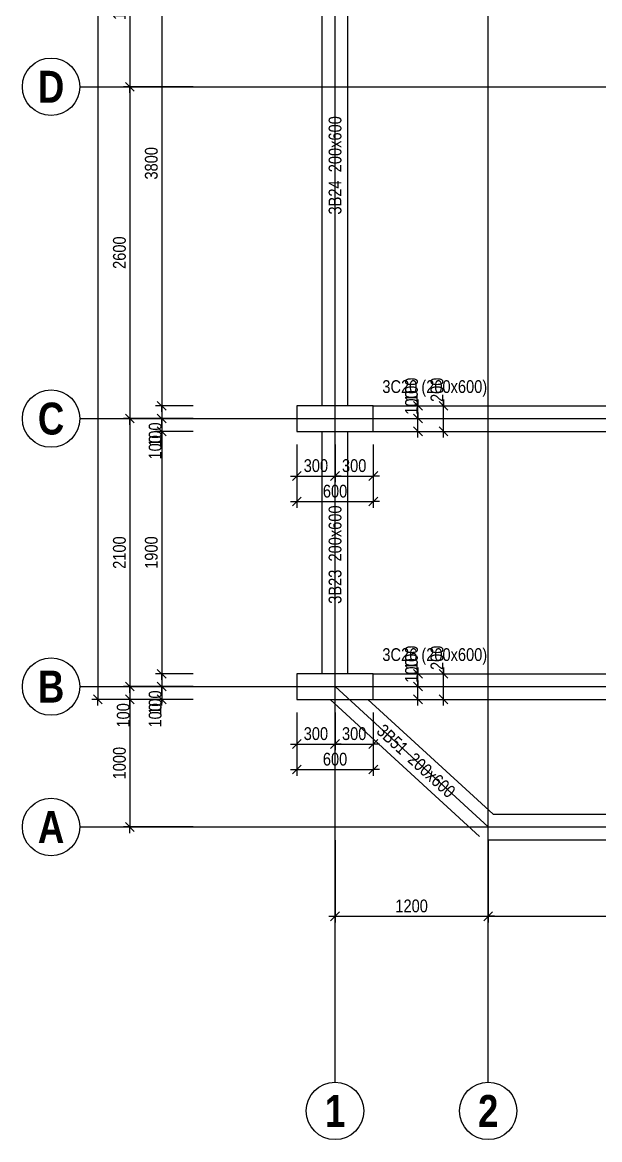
# Model space of a CAD drawing. Extents: x 0 to 206258, y -403073 to 0.
# Drawn here: x 95534 to 100058, y -38542 to -29787 of the extents above; entities that cross this region are included whole.
import ezdxf
from ezdxf.enums import TextEntityAlignment as Align
from ezdxf.lldxf.tags import DXFTag

# ---------------------------------------------------------------- set-up
doc = ezdxf.new("R2010")
doc.units = 0
doc.header["$LTSCALE"] = 1000
for name, color, linetype in [('Axis Circle(Dir 1)', 150, 'Continuous'), ('Axis Circle(Dir 2)', 150, 'Continuous'), ('Axis Label(Dir 1)', 7, 'Continuous'), ('Axis Label(Dir 2)', 7, 'Continuous'), ('Axis Line(Dir 1)', 8, 'CENTER2'), ('Axis Line(Dir 2)', 150, 'CENTER2'), ('Column Line', 7, 'Continuous'), ('Dimension Line', 5, 'Continuous')]:
    doc.layers.add(name, color=color, linetype=linetype)
for name, color, linetype, true_color in [('Beam Label', 159, 'Continuous', 0x35424f), ('Beam Line', 159, 'HIDDEN2', 0x35424f), ('Column Label', 159, 'Continuous', 0x35424f), ('Ghost Axis Line', 254, 'Continuous', 0xbebebe)]:
    doc.layers.add(name, color=color, linetype=linetype, true_color=true_color)
doc.styles.add('Axis Label(Dir 1)', font='ARIALNB.TTF', dxfattribs={"height": 250})
doc.styles.add('Axis Label(Dir 2)', font='ARIALNB.TTF', dxfattribs={"height": 250})
doc.styles.add('Beam Label', font='ARIALN.TTF', dxfattribs={"height": 100})
doc.styles.add('Column Label', font='ARIALN.TTF', dxfattribs={"height": 100})
doc.styles.add('Dimension Text', font='ARIALN.TTF', dxfattribs={"height": 100})
tags = doc.linetypes.add('CENTER2', pattern=[1.125, 0.75, -0.125, 0.125, -0.125]).pattern_tags.tags
tags[10:11] = [DXFTag(74, 4), DXFTag(75, 0), DXFTag(340, '0'), DXFTag(46, 0.0), DXFTag(50, 0.0), DXFTag(44, 0.0), DXFTag(45, 0.0)]
tags[8:9] = [DXFTag(74, 4), DXFTag(75, 0), DXFTag(340, '0'), DXFTag(46, 0.0), DXFTag(50, 0.0), DXFTag(44, 0.0), DXFTag(45, 0.0)]
tags[6:7] = [DXFTag(74, 4), DXFTag(75, 0), DXFTag(340, '0'), DXFTag(46, 0.0), DXFTag(50, 0.0), DXFTag(44, 0.0), DXFTag(45, 0.0)]
tags[4:5] = [DXFTag(74, 4), DXFTag(75, 0), DXFTag(340, '0'), DXFTag(46, 0.0), DXFTag(50, 0.0), DXFTag(44, 0.0), DXFTag(45, 0.0)]
tags = doc.linetypes.add('HIDDEN2', pattern=[0.1875, 0.125, -0.0625]).pattern_tags.tags
tags[6:7] = [DXFTag(74, 4), DXFTag(75, 0), DXFTag(340, '0'), DXFTag(46, 0.0), DXFTag(50, 0.0), DXFTag(44, 0.0), DXFTag(45, 0.0)]
tags[4:5] = [DXFTag(74, 4), DXFTag(75, 0), DXFTag(340, '0'), DXFTag(46, 0.0), DXFTag(50, 0.0), DXFTag(44, 0.0), DXFTag(45, 0.0)]
doc.dimstyles.get("Standard").update_dxf_attribs({"dimtxt": 100, "dimasz": 30, "dimexe": 48.3, "dimexo": 103.5, "dimgap": 30, "dimtad": 1, "dimtoh": 1, "dimdec": 1, "dimdsep": 46, "dimtxsty": 'Dimension Text', "dimblk": 'PCDIM_TICK', "dimcen": 0.09, "dimclrd": 5, "dimclre": 5, "dimclrt": 5, "dimadec": 1, "dimazin": 0, "dimtp": 1, "dimtm": 1, "dimtfac": 1, "dimtdec": 4, "dimtofl": 0, "dimtmove": 0, "dimatfit": 3, "dimfxl": 1, "dimtolj": 1, "dimtzin": 0, "dimarcsym": 0})

# ---------------------------------------------------------------- blocks, each defined once
blk = doc.blocks.new('PCDIM_TICK')
at = {"layer": 'Dimension Line', "color": 0, "transparency": 33554687}
for p, q in [((1.15, 1.15), (-1.15, -1.15)), ((1.61, 0), (0, 0))]:
    blk.add_line(p, q, dxfattribs=at)
blk = doc.blocks.new('*U939')
at = {"layer": 'Dimension Line', "color": 5, "true_color": 0x0000ff, "transparency": 16777216}
for p, q in [((97684.3, -33095.7), (97684.3, -33390.5)), ((97984.3, -33095.7), (97984.3, -33390.5)), ((97684.3, -33342.2), (97984.3, -33342.2))]:
    blk.add_line(p, q, dxfattribs=at)
at = {"layer": 'Dimension Line', "color": 5, "true_color": 0x0000ff, "transparency": 16777216, "xscale": 30, "yscale": 30, "rotation": 180.0000000000004}
blk.add_blockref('PCDIM_TICK', (97684.3, -33342.2), dxfattribs=at)
at = {"layer": 'Dimension Line', "color": 5, "true_color": 0x0000ff, "transparency": 16777216, "xscale": 30, "yscale": 30}
blk.add_blockref('PCDIM_TICK', (97984.3, -33342.2), dxfattribs=at)
at = {"layer": 'Dimension Line', "color": 5, "true_color": 0x0000ff, "transparency": 16777216, "insert": (97834.3, -33312.2), "char_height": 100, "width": 181.501, "attachment_point": 8, "style": 'Dimension Text'}
blk.add_mtext('300', dxfattribs=at)
blk = doc.blocks.new('*U940')
at = {"layer": 'Dimension Line', "color": 5, "true_color": 0x0000ff, "transparency": 16777216}
for p, q in [((97984.3, -33095.7), (97984.3, -33390.5)), ((98284.3, -33095.7), (98284.3, -33390.5)), ((97984.3, -33342.2), (98284.3, -33342.2))]:
    blk.add_line(p, q, dxfattribs=at)
at = {"layer": 'Dimension Line', "color": 5, "true_color": 0x0000ff, "transparency": 16777216, "xscale": 30, "yscale": 30, "rotation": 180.0000000000004}
blk.add_blockref('PCDIM_TICK', (97984.3, -33342.2), dxfattribs=at)
at = {"layer": 'Dimension Line', "color": 5, "true_color": 0x0000ff, "transparency": 16777216, "xscale": 30, "yscale": 30}
blk.add_blockref('PCDIM_TICK', (98284.3, -33342.2), dxfattribs=at)
at = {"layer": 'Dimension Line', "color": 5, "true_color": 0x0000ff, "transparency": 16777216, "insert": (98134.3, -33312.2), "char_height": 100, "width": 181.501, "attachment_point": 8, "style": 'Dimension Text'}
blk.add_mtext('300', dxfattribs=at)
blk = doc.blocks.new('*U941')
at = {"layer": 'Dimension Line', "color": 5, "true_color": 0x0000ff, "transparency": 16777216}
for p, q in [((97684.3, -33095.7), (97684.3, -33590.5)), ((98284.3, -33095.7), (98284.3, -33590.5)), ((97684.3, -33542.2), (98284.3, -33542.2))]:
    blk.add_line(p, q, dxfattribs=at)
at = {"layer": 'Dimension Line', "color": 5, "true_color": 0x0000ff, "transparency": 16777216, "xscale": 30, "yscale": 30, "rotation": 180.0000000000004}
blk.add_blockref('PCDIM_TICK', (97684.3, -33542.2), dxfattribs=at)
at = {"layer": 'Dimension Line', "color": 5, "true_color": 0x0000ff, "transparency": 16777216, "xscale": 30, "yscale": 30}
blk.add_blockref('PCDIM_TICK', (98284.3, -33542.2), dxfattribs=at)
at = {"layer": 'Dimension Line', "color": 5, "true_color": 0x0000ff, "transparency": 16777216, "insert": (97984.3, -33512.2), "char_height": 100, "width": 181.97, "attachment_point": 8, "style": 'Dimension Text'}
blk.add_mtext('600', dxfattribs=at)
blk = doc.blocks.new('*U942')
at = {"layer": 'Dimension Line', "color": 5, "true_color": 0x0000ff, "transparency": 16777216}
for p, q in [((98387.8, -32892.2), (98682.6, -32892.2)), ((98634.3, -32892.2), (98634.3, -32862.2)), ((98634.3, -32992.2), (98634.3, -32892.2)), ((98387.8, -32992.2), (98682.6, -32992.2))]:
    blk.add_line(p, q, dxfattribs=at)
at = {"layer": 'Dimension Line', "color": 5, "true_color": 0x0000ff, "transparency": 16777216, "xscale": 30, "yscale": 30}
for p, rotation in [((98634.3, -32892.2), 89.99999999999447), ((98634.3, -32992.2), 269.9999999999834)]:
    blk.add_blockref('PCDIM_TICK', p, dxfattribs=dict(at, rotation=rotation))
at = {"layer": 'Dimension Line', "color": 5, "true_color": 0x0000ff, "transparency": 16777216, "insert": (98634.3, -32862.2), "char_height": 100, "width": 173.928, "attachment_point": 7, "rotation": 90, "style": 'Dimension Text'}
blk.add_mtext('100', dxfattribs=at)
blk = doc.blocks.new('*U943')
at = {"layer": 'Dimension Line', "color": 5, "true_color": 0x0000ff, "transparency": 16777216}
for p, q in [((98387.8, -32792.2), (98682.6, -32792.2)), ((98634.3, -32792.2), (98634.3, -32762.2)), ((98634.3, -32892.2), (98634.3, -32792.2)), ((98387.8, -32892.2), (98682.6, -32892.2))]:
    blk.add_line(p, q, dxfattribs=at)
at = {"layer": 'Dimension Line', "color": 5, "true_color": 0x0000ff, "transparency": 16777216, "xscale": 30, "yscale": 30}
for p, rotation in [((98634.3, -32792.2), 89.99999999999447), ((98634.3, -32892.2), 269.9999999999834)]:
    blk.add_blockref('PCDIM_TICK', p, dxfattribs=dict(at, rotation=rotation))
at = {"layer": 'Dimension Line', "color": 5, "true_color": 0x0000ff, "transparency": 16777216, "insert": (98634.3, -32762.2), "char_height": 100, "width": 173.928, "attachment_point": 7, "rotation": 90, "style": 'Dimension Text'}
blk.add_mtext('100', dxfattribs=at)
blk = doc.blocks.new('*U944')
at = {"layer": 'Dimension Line', "color": 5, "true_color": 0x0000ff, "transparency": 16777216}
for p, q in [((98387.8, -32792.2), (98882.6, -32792.2)), ((98834.3, -32792.2), (98834.3, -32762.2)), ((98834.3, -32992.2), (98834.3, -32792.2)), ((98387.8, -32992.2), (98882.6, -32992.2))]:
    blk.add_line(p, q, dxfattribs=at)
at = {"layer": 'Dimension Line', "color": 5, "true_color": 0x0000ff, "transparency": 16777216, "xscale": 30, "yscale": 30}
for p, rotation in [((98834.3, -32792.2), 89.99999999999447), ((98834.3, -32992.2), 269.9999999999834)]:
    blk.add_blockref('PCDIM_TICK', p, dxfattribs=dict(at, rotation=rotation))
at = {"layer": 'Dimension Line', "color": 5, "true_color": 0x0000ff, "transparency": 16777216, "insert": (98834.3, -32762.2), "char_height": 100, "width": 182.775, "attachment_point": 7, "rotation": 90, "style": 'Dimension Text'}
blk.add_mtext('200', dxfattribs=at)
blk = doc.blocks.new('*U969')
at = {"layer": 'Dimension Line', "color": 5, "true_color": 0x0000ff, "transparency": 16777216}
for p, q in [((97684.3, -35195.7), (97684.3, -35490.5)), ((97984.3, -35195.7), (97984.3, -35490.5)), ((97684.3, -35442.2), (97984.3, -35442.2))]:
    blk.add_line(p, q, dxfattribs=at)
at = {"layer": 'Dimension Line', "color": 5, "true_color": 0x0000ff, "transparency": 16777216, "xscale": 30, "yscale": 30, "rotation": 180.0000000000004}
blk.add_blockref('PCDIM_TICK', (97684.3, -35442.2), dxfattribs=at)
at = {"layer": 'Dimension Line', "color": 5, "true_color": 0x0000ff, "transparency": 16777216, "xscale": 30, "yscale": 30}
blk.add_blockref('PCDIM_TICK', (97984.3, -35442.2), dxfattribs=at)
at = {"layer": 'Dimension Line', "color": 5, "true_color": 0x0000ff, "transparency": 16777216, "insert": (97834.3, -35412.2), "char_height": 100, "width": 181.501, "attachment_point": 8, "style": 'Dimension Text'}
blk.add_mtext('300', dxfattribs=at)
blk = doc.blocks.new('*U970')
at = {"layer": 'Dimension Line', "color": 5, "true_color": 0x0000ff, "transparency": 16777216}
for p, q in [((97984.3, -35195.7), (97984.3, -35490.5)), ((98284.3, -35195.7), (98284.3, -35490.5)), ((97984.3, -35442.2), (98284.3, -35442.2))]:
    blk.add_line(p, q, dxfattribs=at)
at = {"layer": 'Dimension Line', "color": 5, "true_color": 0x0000ff, "transparency": 16777216, "xscale": 30, "yscale": 30, "rotation": 180.0000000000004}
blk.add_blockref('PCDIM_TICK', (97984.3, -35442.2), dxfattribs=at)
at = {"layer": 'Dimension Line', "color": 5, "true_color": 0x0000ff, "transparency": 16777216, "xscale": 30, "yscale": 30}
blk.add_blockref('PCDIM_TICK', (98284.3, -35442.2), dxfattribs=at)
at = {"layer": 'Dimension Line', "color": 5, "true_color": 0x0000ff, "transparency": 16777216, "insert": (98134.3, -35412.2), "char_height": 100, "width": 181.501, "attachment_point": 8, "style": 'Dimension Text'}
blk.add_mtext('300', dxfattribs=at)
blk = doc.blocks.new('*U971')
at = {"layer": 'Dimension Line', "color": 5, "true_color": 0x0000ff, "transparency": 16777216}
for p, q in [((97684.3, -35195.7), (97684.3, -35690.5)), ((98284.3, -35195.7), (98284.3, -35690.5)), ((97684.3, -35642.2), (98284.3, -35642.2))]:
    blk.add_line(p, q, dxfattribs=at)
at = {"layer": 'Dimension Line', "color": 5, "true_color": 0x0000ff, "transparency": 16777216, "xscale": 30, "yscale": 30, "rotation": 180.0000000000004}
blk.add_blockref('PCDIM_TICK', (97684.3, -35642.2), dxfattribs=at)
at = {"layer": 'Dimension Line', "color": 5, "true_color": 0x0000ff, "transparency": 16777216, "xscale": 30, "yscale": 30}
blk.add_blockref('PCDIM_TICK', (98284.3, -35642.2), dxfattribs=at)
at = {"layer": 'Dimension Line', "color": 5, "true_color": 0x0000ff, "transparency": 16777216, "insert": (97984.3, -35612.2), "char_height": 100, "width": 181.97, "attachment_point": 8, "style": 'Dimension Text'}
blk.add_mtext('600', dxfattribs=at)
blk = doc.blocks.new('*U972')
at = {"layer": 'Dimension Line', "color": 5, "true_color": 0x0000ff, "transparency": 16777216}
for p, q in [((98387.8, -34992.2), (98682.6, -34992.2)), ((98634.3, -34992.2), (98634.3, -34962.2)), ((98634.3, -35092.2), (98634.3, -34992.2)), ((98387.8, -35092.2), (98682.6, -35092.2))]:
    blk.add_line(p, q, dxfattribs=at)
at = {"layer": 'Dimension Line', "color": 5, "true_color": 0x0000ff, "transparency": 16777216, "xscale": 30, "yscale": 30}
for p, rotation in [((98634.3, -34992.2), 89.99999999999447), ((98634.3, -35092.2), 269.9999999999834)]:
    blk.add_blockref('PCDIM_TICK', p, dxfattribs=dict(at, rotation=rotation))
at = {"layer": 'Dimension Line', "color": 5, "true_color": 0x0000ff, "transparency": 16777216, "insert": (98634.3, -34962.2), "char_height": 100, "width": 173.928, "attachment_point": 7, "rotation": 90, "style": 'Dimension Text'}
blk.add_mtext('100', dxfattribs=at)
blk = doc.blocks.new('*U973')
at = {"layer": 'Dimension Line', "color": 5, "true_color": 0x0000ff, "transparency": 16777216}
for p, q in [((98387.8, -34892.2), (98682.6, -34892.2)), ((98634.3, -34892.2), (98634.3, -34862.2)), ((98634.3, -34992.2), (98634.3, -34892.2)), ((98387.8, -34992.2), (98682.6, -34992.2))]:
    blk.add_line(p, q, dxfattribs=at)
at = {"layer": 'Dimension Line', "color": 5, "true_color": 0x0000ff, "transparency": 16777216, "xscale": 30, "yscale": 30}
for p, rotation in [((98634.3, -34892.2), 89.99999999999447), ((98634.3, -34992.2), 269.9999999999834)]:
    blk.add_blockref('PCDIM_TICK', p, dxfattribs=dict(at, rotation=rotation))
at = {"layer": 'Dimension Line', "color": 5, "true_color": 0x0000ff, "transparency": 16777216, "insert": (98634.3, -34862.2), "char_height": 100, "width": 173.928, "attachment_point": 7, "rotation": 90, "style": 'Dimension Text'}
blk.add_mtext('100', dxfattribs=at)
blk = doc.blocks.new('*U974')
at = {"layer": 'Dimension Line', "color": 5, "true_color": 0x0000ff, "transparency": 16777216}
for p, q in [((98387.8, -34892.2), (98882.6, -34892.2)), ((98834.3, -34892.2), (98834.3, -34862.2)), ((98834.3, -35092.2), (98834.3, -34892.2)), ((98387.8, -35092.2), (98882.6, -35092.2))]:
    blk.add_line(p, q, dxfattribs=at)
at = {"layer": 'Dimension Line', "color": 5, "true_color": 0x0000ff, "transparency": 16777216, "xscale": 30, "yscale": 30}
for p, rotation in [((98834.3, -34892.2), 89.99999999999447), ((98834.3, -35092.2), 269.9999999999834)]:
    blk.add_blockref('PCDIM_TICK', p, dxfattribs=dict(at, rotation=rotation))
at = {"layer": 'Dimension Line', "color": 5, "true_color": 0x0000ff, "transparency": 16777216, "insert": (98834.3, -34862.2), "char_height": 100, "width": 182.775, "attachment_point": 7, "rotation": 90, "style": 'Dimension Text'}
blk.add_mtext('200', dxfattribs=at)
blk = doc.blocks.new('*U1031')
at = {"layer": 'Dimension Line', "color": 5, "true_color": 0x0000ff, "transparency": 16777216}
for p, q in [((97984.3, -36195.7), (97984.3, -36840.5)), ((99184.3, -36195.7), (99184.3, -36840.5)), ((97984.3, -36792.2), (99184.3, -36792.2))]:
    blk.add_line(p, q, dxfattribs=at)
at = {"layer": 'Dimension Line', "color": 5, "true_color": 0x0000ff, "transparency": 16777216, "xscale": 30, "yscale": 30, "rotation": 180.0000000000004}
blk.add_blockref('PCDIM_TICK', (97984.3, -36792.2), dxfattribs=at)
at = {"layer": 'Dimension Line', "color": 5, "true_color": 0x0000ff, "transparency": 16777216, "xscale": 30, "yscale": 30}
blk.add_blockref('PCDIM_TICK', (99184.3, -36792.2), dxfattribs=at)
at = {"layer": 'Dimension Line', "color": 5, "true_color": 0x0000ff, "transparency": 16777216, "insert": (98584.3, -36762.2), "char_height": 100, "width": 238.405, "attachment_point": 8, "style": 'Dimension Text'}
blk.add_mtext('1200', dxfattribs=at)
blk = doc.blocks.new('*U1032')
at = {"layer": 'Dimension Line', "color": 5, "true_color": 0x0000ff, "transparency": 16777216}
for p, q in [((99184.3, -36195.7), (99184.3, -36840.5)), ((101784.3, -36195.7), (101784.3, -36840.5)), ((99184.3, -36792.2), (101784.3, -36792.2))]:
    blk.add_line(p, q, dxfattribs=at)
at = {"layer": 'Dimension Line', "color": 5, "true_color": 0x0000ff, "transparency": 16777216, "xscale": 30, "yscale": 30, "rotation": 180.0000000000004}
blk.add_blockref('PCDIM_TICK', (99184.3, -36792.2), dxfattribs=at)
at = {"layer": 'Dimension Line', "color": 5, "true_color": 0x0000ff, "transparency": 16777216, "xscale": 30, "yscale": 30}
blk.add_blockref('PCDIM_TICK', (101784.3, -36792.2), dxfattribs=at)
at = {"layer": 'Dimension Line', "color": 5, "true_color": 0x0000ff, "transparency": 16777216, "insert": (100484.3, -36762.2), "char_height": 100, "width": 247.252, "attachment_point": 8, "style": 'Dimension Text'}
blk.add_mtext('2600', dxfattribs=at)
blk = doc.blocks.new('*U1052')
at = {"layer": 'Dimension Line', "color": 5, "true_color": 0x0000ff, "transparency": 16777216}
for p, q in [((96872.4, -28992.2), (96577.6, -28992.2)), ((96625.9, -28992.2), (96625.9, -32792.2)), ((96872.4, -32792.2), (96577.6, -32792.2))]:
    blk.add_line(p, q, dxfattribs=at)
at = {"layer": 'Dimension Line', "color": 5, "true_color": 0x0000ff, "transparency": 16777216, "xscale": 30, "yscale": 30}
for p, rotation in [((96625.9, -28992.2), 89.99999999999447), ((96625.9, -32792.2), 269.9999999999834)]:
    blk.add_blockref('PCDIM_TICK', p, dxfattribs=dict(at, rotation=rotation))
at = {"layer": 'Dimension Line', "color": 5, "true_color": 0x0000ff, "transparency": 16777216, "insert": (96595.9, -30892.2), "char_height": 100, "width": 245.979, "attachment_point": 8, "rotation": 90, "style": 'Dimension Text'}
blk.add_mtext('3800', dxfattribs=at)
blk = doc.blocks.new('*U1053')
at = {"layer": 'Dimension Line', "color": 5, "true_color": 0x0000ff, "transparency": 16777216}
for p, q in [((96872.4, -32792.2), (96577.6, -32792.2)), ((96625.9, -32792.2), (96625.9, -32892.2)), ((96872.4, -32892.2), (96577.6, -32892.2)), ((96625.9, -32892.2), (96625.9, -32922.2))]:
    blk.add_line(p, q, dxfattribs=at)
at = {"layer": 'Dimension Line', "color": 5, "true_color": 0x0000ff, "transparency": 16777216, "xscale": 30, "yscale": 30}
for p, rotation in [((96625.9, -32792.2), 89.99999999999447), ((96625.9, -32892.2), 269.9999999999834)]:
    blk.add_blockref('PCDIM_TICK', p, dxfattribs=dict(at, rotation=rotation))
at = {"layer": 'Dimension Line', "color": 5, "true_color": 0x0000ff, "transparency": 16777216, "insert": (96625.9, -32922.2), "char_height": 100, "width": 173.928, "attachment_point": 9, "rotation": 90, "style": 'Dimension Text'}
blk.add_mtext('100', dxfattribs=at)
blk = doc.blocks.new('*U1054')
at = {"layer": 'Dimension Line', "color": 5, "true_color": 0x0000ff, "transparency": 16777216}
for p, q in [((96872.4, -32892.2), (96577.6, -32892.2)), ((96625.9, -32892.2), (96625.9, -32992.2)), ((96872.4, -32992.2), (96577.6, -32992.2)), ((96625.9, -32992.2), (96625.9, -33022.2))]:
    blk.add_line(p, q, dxfattribs=at)
at = {"layer": 'Dimension Line', "color": 5, "true_color": 0x0000ff, "transparency": 16777216, "xscale": 30, "yscale": 30}
for p, rotation in [((96625.9, -32892.2), 89.99999999999447), ((96625.9, -32992.2), 269.9999999999834)]:
    blk.add_blockref('PCDIM_TICK', p, dxfattribs=dict(at, rotation=rotation))
at = {"layer": 'Dimension Line', "color": 5, "true_color": 0x0000ff, "transparency": 16777216, "insert": (96625.9, -33022.2), "char_height": 100, "width": 173.928, "attachment_point": 9, "rotation": 90, "style": 'Dimension Text'}
blk.add_mtext('100', dxfattribs=at)
blk = doc.blocks.new('*U1055')
at = {"layer": 'Dimension Line', "color": 5, "true_color": 0x0000ff, "transparency": 16777216}
for p, q in [((96872.4, -32992.2), (96577.6, -32992.2)), ((96625.9, -32992.2), (96625.9, -34892.2)), ((96872.4, -34892.2), (96577.6, -34892.2))]:
    blk.add_line(p, q, dxfattribs=at)
at = {"layer": 'Dimension Line', "color": 5, "true_color": 0x0000ff, "transparency": 16777216, "xscale": 30, "yscale": 30}
for p, rotation in [((96625.9, -32992.2), 89.99999999999447), ((96625.9, -34892.2), 269.9999999999834)]:
    blk.add_blockref('PCDIM_TICK', p, dxfattribs=dict(at, rotation=rotation))
at = {"layer": 'Dimension Line', "color": 5, "true_color": 0x0000ff, "transparency": 16777216, "insert": (96595.9, -33942.2), "char_height": 100, "width": 238.405, "attachment_point": 8, "rotation": 90, "style": 'Dimension Text'}
blk.add_mtext('1900', dxfattribs=at)
blk = doc.blocks.new('*U1056')
at = {"layer": 'Dimension Line', "color": 5, "true_color": 0x0000ff, "transparency": 16777216}
for p, q in [((96872.4, -34892.2), (96577.6, -34892.2)), ((96625.9, -34892.2), (96625.9, -34992.2)), ((96872.4, -34992.2), (96577.6, -34992.2)), ((96625.9, -34992.2), (96625.9, -35022.2))]:
    blk.add_line(p, q, dxfattribs=at)
at = {"layer": 'Dimension Line', "color": 5, "true_color": 0x0000ff, "transparency": 16777216, "xscale": 30, "yscale": 30}
for p, rotation in [((96625.9, -34892.2), 89.99999999999447), ((96625.9, -34992.2), 269.9999999999834)]:
    blk.add_blockref('PCDIM_TICK', p, dxfattribs=dict(at, rotation=rotation))
at = {"layer": 'Dimension Line', "color": 5, "true_color": 0x0000ff, "transparency": 16777216, "insert": (96625.9, -35022.2), "char_height": 100, "width": 173.928, "attachment_point": 9, "rotation": 90, "style": 'Dimension Text'}
blk.add_mtext('100', dxfattribs=at)
blk = doc.blocks.new('*U1057')
at = {"layer": 'Dimension Line', "color": 5, "true_color": 0x0000ff, "transparency": 16777216}
for p, q in [((96872.4, -34992.2), (96577.6, -34992.2)), ((96625.9, -34992.2), (96625.9, -35092.2)), ((96872.4, -35092.2), (96577.6, -35092.2)), ((96625.9, -35092.2), (96625.9, -35122.2))]:
    blk.add_line(p, q, dxfattribs=at)
at = {"layer": 'Dimension Line', "color": 5, "true_color": 0x0000ff, "transparency": 16777216, "xscale": 30, "yscale": 30}
for p, rotation in [((96625.9, -34992.2), 89.99999999999447), ((96625.9, -35092.2), 269.9999999999834)]:
    blk.add_blockref('PCDIM_TICK', p, dxfattribs=dict(at, rotation=rotation))
at = {"layer": 'Dimension Line', "color": 5, "true_color": 0x0000ff, "transparency": 16777216, "insert": (96625.9, -35122.2), "char_height": 100, "width": 173.928, "attachment_point": 9, "rotation": 90, "style": 'Dimension Text'}
blk.add_mtext('100', dxfattribs=at)
blk = doc.blocks.new('*U1068')
at = {"layer": 'Dimension Line', "color": 5, "true_color": 0x0000ff, "transparency": 16777216}
for p, q in [((96872.4, -28992.2), (96327.6, -28992.2)), ((96375.9, -28992.2), (96375.9, -30292.2)), ((96872.4, -30292.2), (96327.6, -30292.2))]:
    blk.add_line(p, q, dxfattribs=at)
at = {"layer": 'Dimension Line', "color": 5, "true_color": 0x0000ff, "transparency": 16777216, "xscale": 30, "yscale": 30}
for p, rotation in [((96375.9, -28992.2), 89.99999999999447), ((96375.9, -30292.2), 269.9999999999834)]:
    blk.add_blockref('PCDIM_TICK', p, dxfattribs=dict(at, rotation=rotation))
at = {"layer": 'Dimension Line', "color": 5, "true_color": 0x0000ff, "transparency": 16777216, "insert": (96345.9, -29642.2), "char_height": 100, "width": 238.405, "attachment_point": 8, "rotation": 90, "style": 'Dimension Text'}
blk.add_mtext('1300', dxfattribs=at)
blk = doc.blocks.new('*U1069')
at = {"layer": 'Dimension Line', "color": 5, "true_color": 0x0000ff, "transparency": 16777216}
for p, q in [((96872.4, -30292.2), (96327.6, -30292.2)), ((96375.9, -30292.2), (96375.9, -32892.2)), ((96872.4, -32892.2), (96327.6, -32892.2))]:
    blk.add_line(p, q, dxfattribs=at)
at = {"layer": 'Dimension Line', "color": 5, "true_color": 0x0000ff, "transparency": 16777216, "xscale": 30, "yscale": 30}
for p, rotation in [((96375.9, -30292.2), 89.99999999999447), ((96375.9, -32892.2), 269.9999999999834)]:
    blk.add_blockref('PCDIM_TICK', p, dxfattribs=dict(at, rotation=rotation))
at = {"layer": 'Dimension Line', "color": 5, "true_color": 0x0000ff, "transparency": 16777216, "insert": (96345.9, -31592.2), "char_height": 100, "width": 247.252, "attachment_point": 8, "rotation": 90, "style": 'Dimension Text'}
blk.add_mtext('2600', dxfattribs=at)
blk = doc.blocks.new('*U1070')
at = {"layer": 'Dimension Line', "color": 5, "true_color": 0x0000ff, "transparency": 16777216}
for p, q in [((96872.4, -32892.2), (96327.6, -32892.2)), ((96375.9, -32892.2), (96375.9, -34992.2)), ((96872.4, -34992.2), (96327.6, -34992.2))]:
    blk.add_line(p, q, dxfattribs=at)
at = {"layer": 'Dimension Line', "color": 5, "true_color": 0x0000ff, "transparency": 16777216, "xscale": 30, "yscale": 30}
for p, rotation in [((96375.9, -32892.2), 89.99999999999447), ((96375.9, -34992.2), 269.9999999999834)]:
    blk.add_blockref('PCDIM_TICK', p, dxfattribs=dict(at, rotation=rotation))
at = {"layer": 'Dimension Line', "color": 5, "true_color": 0x0000ff, "transparency": 16777216, "insert": (96345.9, -33942.2), "char_height": 100, "width": 247.252, "attachment_point": 8, "rotation": 90, "style": 'Dimension Text'}
blk.add_mtext('2100', dxfattribs=at)
blk = doc.blocks.new('*U1071')
at = {"layer": 'Dimension Line', "color": 5, "true_color": 0x0000ff, "transparency": 16777216}
for p, q in [((96872.4, -34992.2), (96327.6, -34992.2)), ((96375.9, -34992.2), (96375.9, -35092.2)), ((96872.4, -35092.2), (96327.6, -35092.2)), ((96375.9, -35092.2), (96375.9, -35122.2))]:
    blk.add_line(p, q, dxfattribs=at)
at = {"layer": 'Dimension Line', "color": 5, "true_color": 0x0000ff, "transparency": 16777216, "xscale": 30, "yscale": 30}
for p, rotation in [((96375.9, -34992.2), 89.99999999999447), ((96375.9, -35092.2), 269.9999999999834)]:
    blk.add_blockref('PCDIM_TICK', p, dxfattribs=dict(at, rotation=rotation))
at = {"layer": 'Dimension Line', "color": 5, "true_color": 0x0000ff, "transparency": 16777216, "insert": (96375.9, -35122.2), "char_height": 100, "width": 173.928, "attachment_point": 9, "rotation": 90, "style": 'Dimension Text'}
blk.add_mtext('100', dxfattribs=at)
blk = doc.blocks.new('*U1072')
at = {"layer": 'Dimension Line', "color": 5, "true_color": 0x0000ff, "transparency": 16777216}
for p, q in [((96872.4, -35092.2), (96327.6, -35092.2)), ((96375.9, -35092.2), (96375.9, -36092.2)), ((96872.4, -36092.2), (96327.6, -36092.2))]:
    blk.add_line(p, q, dxfattribs=at)
at = {"layer": 'Dimension Line', "color": 5, "true_color": 0x0000ff, "transparency": 16777216, "xscale": 30, "yscale": 30}
for p, rotation in [((96375.9, -35092.2), 89.99999999999447), ((96375.9, -36092.2), 269.9999999999834)]:
    blk.add_blockref('PCDIM_TICK', p, dxfattribs=dict(at, rotation=rotation))
at = {"layer": 'Dimension Line', "color": 5, "true_color": 0x0000ff, "transparency": 16777216, "insert": (96345.9, -35592.2), "char_height": 100, "width": 238.405, "attachment_point": 8, "rotation": 90, "style": 'Dimension Text'}
blk.add_mtext('1000', dxfattribs=at)
blk = doc.blocks.new('*U1073')
at = {"layer": 'Dimension Line', "color": 5, "true_color": 0x0000ff, "transparency": 16777216}
for p, q in [((96872.4, -16192.2), (96077.6, -16192.2)), ((96125.9, -16192.2), (96125.9, -35092.2)), ((96872.4, -35092.2), (96077.6, -35092.2))]:
    blk.add_line(p, q, dxfattribs=at)
at = {"layer": 'Dimension Line', "color": 5, "true_color": 0x0000ff, "transparency": 16777216, "xscale": 30, "yscale": 30}
for p, rotation in [((96125.9, -16192.2), 89.99999999999447), ((96125.9, -35092.2), 269.9999999999834)]:
    blk.add_blockref('PCDIM_TICK', p, dxfattribs=dict(at, rotation=rotation))
at = {"layer": 'Dimension Line', "color": 5, "true_color": 0x0000ff, "transparency": 16777216, "insert": (96095.9, -25642.2), "char_height": 100, "width": 302.882, "attachment_point": 8, "rotation": 90, "style": 'Dimension Text'}
blk.add_mtext('18900', dxfattribs=at)

msp = doc.modelspace()

# ---------------------------------------------------------------- linework, layer by layer
at = {"layer": 'Axis Circle(Dir 1)', "transparency": 33554687}
for centre in [(95759.29, -30292.207), (95759.29, -32892.207), (95759.29, -34992.207), (95759.29, -36092.207)]:
    msp.add_circle(centre, 225, dxfattribs=at)
at = {"layer": 'Axis Circle(Dir 2)', "transparency": 33554687}
for centre in [(97984.29, -38317.207), (99184.29, -38317.207)]:
    msp.add_circle(centre, 225, dxfattribs=at)
at = {"layer": 'Axis Line(Dir 1)', "transparency": 33554687}
for points in [[(95984.29, -30292.207), (113784.29, -30292.207)], [(95984.29, -32892.207), (113784.29, -32892.207)], [(95984.29, -34992.207), (113784.29, -34992.207)], [(95984.29, -36092.207), (113784.29, -36092.207)]]:
    msp.add_lwpolyline(points, dxfattribs=at)
at = {"layer": 'Axis Line(Dir 2)', "transparency": 33554687}
for points in [[(97984.29, -38092.207), (97984.29, -14292.207)], [(99184.29, -38092.207), (99184.29, -14292.207)]]:
    msp.add_lwpolyline(points, dxfattribs=at)
at = {"layer": 'Beam Line', "linetype": 'Continuous', "transparency": 33554687}
for points in [[(97884.29, -32792.207), (97884.29, -28992.207)], [(97884.29, -34892.207), (97884.29, -32992.207)], [(97945.392, -35092.207), (99116.718, -36165.922)], [(99184.29, -36192.207), (103184.29, -36192.207)]]:
    msp.add_lwpolyline(points, dxfattribs=at)
at = {"layer": 'Beam Line', "transparency": 33554687}
for points in [[(98084.29, -32792.207), (98084.29, -28992.207)], [(98284.29, -32792.207), (102884.29, -32792.207)], [(98084.29, -34892.207), (98084.29, -32992.207)], [(98284.29, -32992.207), (102884.29, -32992.207)], [(98284.29, -34892.207), (102884.29, -34892.207)], [(98241.37, -35092.207), (99223.191, -35992.207)], [(98284.29, -35092.207), (102884.29, -35092.207)], [(99223.189, -35992.207), (103156.154, -35992.207)]]:
    msp.add_lwpolyline(points, dxfattribs=at)
at = {"layer": 'Column Line', "transparency": 33554687}
for points in [[(98284.29, -32992.207), (98284.29, -32792.207), (97684.29, -32792.207), (97684.29, -32992.207)], [(98284.29, -35092.207), (98284.29, -34892.207), (97684.29, -34892.207), (97684.29, -35092.207)]]:
    msp.add_lwpolyline(points, close=True, dxfattribs=at)
at = {"layer": 'Ghost Axis Line', "transparency": 33554687}
msp.add_lwpolyline([(97984.29, -34992.207), (99184.29, -36092.207)], dxfattribs=at)

# ---------------------------------------------------------------- texts
at = {"layer": 'Axis Label(Dir 1)', "transparency": 33554687, "style": 'Axis Label(Dir 1)'}
for s, p in [('D', (95759.29, -30292.207)), ('C', (95759.29, -32892.207)), ('B', (95759.29, -34992.207)), ('A', (95759.29, -36092.207))]:
    msp.add_text(s, height=250, dxfattribs=at).set_placement(p, align=Align.MIDDLE_CENTER)
at = {"layer": 'Axis Label(Dir 2)', "transparency": 33554687, "style": 'Axis Label(Dir 2)'}
for s, p in [('1', (97984.29, -38317.207)), ('2', (99184.29, -38317.207))]:
    msp.add_text(s, height=250, dxfattribs=at).set_placement(p, align=Align.MIDDLE_CENTER)
at = {"layer": 'Beam Label', "transparency": 33554687, "style": 'Beam Label'}
for s, rotation, p in [('3B24  200x600 ', 90, (97984.29, -30892.207)), ('3B23  200x600 ', 90, (97984.29, -33942.207)), ('3B51  200x600 ', 317.4895529, (98631.668, -35585.636))]:
    msp.add_text(s, height=100, rotation=rotation, dxfattribs=at).set_placement(p, align=Align.MIDDLE_CENTER)
at = {"layer": 'Column Label', "transparency": 33554687, "style": 'Column Label'}
for s, p in [('3C20 (200x600)', (98355.001, -32721.496)), ('3C26 (200x600)', (98355.001, -34821.496))]:
    msp.add_text(s, height=100, dxfattribs=at).set_placement(p, align=Align.BOTTOM_LEFT)

# ---------------------------------------------------------------- dimensions: what is measured, and where the dimension line sits
at = {"layer": 'Dimension Line', "transparency": 33554687}
for base, p1, p2, picture, middle in [((96125.856, -25642.207), (96975.856, -16192.207), (96975.856, -35092.207), '*U1073', (96125.856, -25642.207)), ((96375.856, -29642.207), (96975.856, -28992.207), (96975.856, -30292.207), '*U1068', (96375.856, -29642.207)), ((96625.856, -30892.207), (96975.856, -28992.207), (96975.856, -32792.207), '*U1052', (96625.856, -30892.207)), ((96375.856, -31592.207), (96975.856, -30292.207), (96975.856, -32892.207), '*U1069', (96375.856, -31592.207)), ((96625.856, -32842.207), (96975.856, -32792.207), (96975.856, -32892.207), '*U1053', (96625.856, -32842.207)), ((96375.856, -33942.207), (96975.856, -32892.207), (96975.856, -34992.207), '*U1070', (96375.856, -33942.207)), ((96625.856, -32942.207), (96975.856, -32892.207), (96975.856, -32992.207), '*U1054', (96625.856, -32942.207)), ((96625.856, -33942.207), (96975.856, -32992.207), (96975.856, -34892.207), '*U1055', (96625.856, -33942.207)), ((96625.856, -34942.207), (96975.856, -34892.207), (96975.856, -34992.207), '*U1056', (96625.856, -34942.207)), ((96375.856, -35042.207), (96975.856, -34992.207), (96975.856, -35092.207), '*U1071', (96375.856, -35042.207)), ((96625.856, -35042.207), (96975.856, -34992.207), (96975.856, -35092.207), '*U1057', (96625.856, -35042.207)), ((96375.856, -35592.207), (96975.856, -35092.207), (96975.856, -36092.207), '*U1072', (96375.856, -35592.207))]:
    dim = msp.add_linear_dim(base=base, p1=p1, p2=p2, angle=270, dimstyle='Standard', override={"dimscale": 1, "dimtxt": 100, "dimasz": 30, "dimexe": 48.3, "dimexo": 103.5, "dimgap": 30, "dimtad": 1, "dimtih": 0, "dimdec": 1, "dimlfac": 1, "dimzin": 8, "dimlunit": 2, "dimpost": '', "dimtxsty": 'Dimension Text', "dimblk": 'PCDIM_TICK', "dimse1": 0, "dimse2": 0, "dimsd2": 0, "dimclrd": 5, "dimclre": 5, "dimclrt": 5, "dimaunit": 0, "dimadec": 1, "dimazin": 0, "dimtol": 0, "dimtp": 1, "dimtm": 1, "dimtmove": 0}, dxfattribs=at)
    dim.commit()
    dim.dimension.update_dxf_attribs({"geometry": picture, "text_midpoint": middle})
for p1, p2, distance, picture, middle in [((98284.29, -32892.207), (98284.29, -32792.207), -350, '*U943', (98634.29, -32842.207)), ((98284.29, -32992.207), (98284.29, -32792.207), -550, '*U944', (98834.29, -32892.207)), ((98284.29, -32992.207), (98284.29, -32892.207), -350, '*U942', (98634.29, -32942.207)), ((97684.29, -32992.207), (97984.29, -32992.207), -350, '*U939', (97834.29, -33342.207)), ((97684.29, -32992.207), (98284.29, -32992.207), -550, '*U941', (97984.29, -33542.207)), ((97984.29, -32992.207), (98284.29, -32992.207), -350, '*U940', (98134.29, -33342.207)), ((98284.29, -34992.207), (98284.29, -34892.207), -350, '*U973', (98634.29, -34942.207)), ((98284.29, -35092.207), (98284.29, -34892.207), -550, '*U974', (98834.29, -34992.207)), ((98284.29, -35092.207), (98284.29, -34992.207), -350, '*U972', (98634.29, -35042.207)), ((97684.29, -35092.207), (97984.29, -35092.207), -350, '*U969', (97834.29, -35442.207)), ((97684.29, -35092.207), (98284.29, -35092.207), -550, '*U971', (97984.29, -35642.207)), ((97984.29, -35092.207), (98284.29, -35092.207), -350, '*U970', (98134.29, -35442.207))]:
    dim = msp.add_aligned_dim(p1=p1, p2=p2, distance=distance, dimstyle='Standard', override={"dimscale": 1, "dimtxt": 100, "dimasz": 30, "dimexe": 48.3, "dimexo": 103.5, "dimgap": 30, "dimtad": 1, "dimtih": 0, "dimdec": 1, "dimlfac": 1, "dimzin": 8, "dimlunit": 2, "dimpost": '', "dimtxsty": 'Dimension Text', "dimblk": 'PCDIM_TICK', "dimse1": 0, "dimse2": 0, "dimsd2": 0, "dimclrd": 5, "dimclre": 5, "dimclrt": 5, "dimaunit": 0, "dimadec": 1, "dimazin": 0, "dimtol": 0, "dimtp": 1, "dimtm": 1, "dimtmove": 0}, dxfattribs=at)
    dim.commit()
    dim.dimension.update_dxf_attribs({"geometry": picture, "text_midpoint": middle})
for base, p1, p2, picture, middle in [((98584.29, -36792.207), (97984.29, -36092.207), (99184.29, -36092.207), '*U1031', (98584.29, -36792.207)), ((100484.29, -36792.207), (99184.29, -36092.207), (101784.29, -36092.207), '*U1032', (100484.29, -36792.207))]:
    dim = msp.add_linear_dim(base=base, p1=p1, p2=p2, dimstyle='Standard', override={"dimscale": 1, "dimtxt": 100, "dimasz": 30, "dimexe": 48.3, "dimexo": 103.5, "dimgap": 30, "dimtad": 1, "dimtih": 0, "dimdec": 1, "dimlfac": 1, "dimzin": 8, "dimlunit": 2, "dimpost": '', "dimtxsty": 'Dimension Text', "dimblk": 'PCDIM_TICK', "dimse1": 0, "dimse2": 0, "dimsd2": 0, "dimclrd": 5, "dimclre": 5, "dimclrt": 5, "dimaunit": 0, "dimadec": 1, "dimazin": 0, "dimtol": 0, "dimtp": 1, "dimtm": 1, "dimtmove": 0}, dxfattribs=at)
    dim.commit()
    dim.dimension.update_dxf_attribs({"geometry": picture, "text_midpoint": middle})

doc.saveas('drawing.dxf')
